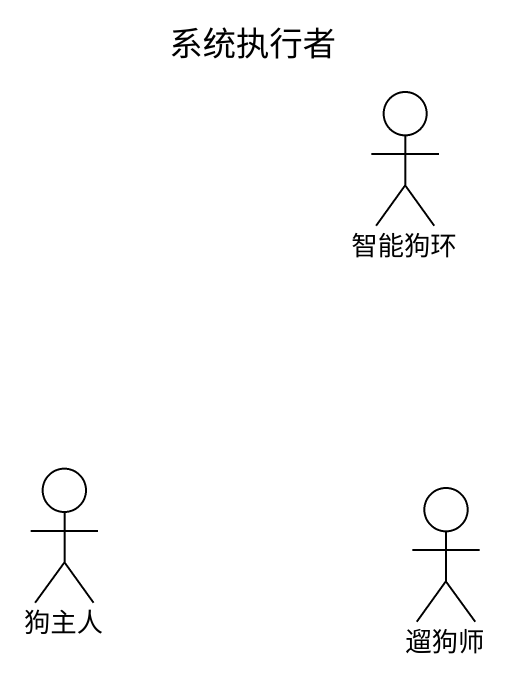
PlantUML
@startuml
title 系统执行者
actor 智能狗环
actor 狗主人
actor 遛狗师
@enduml
